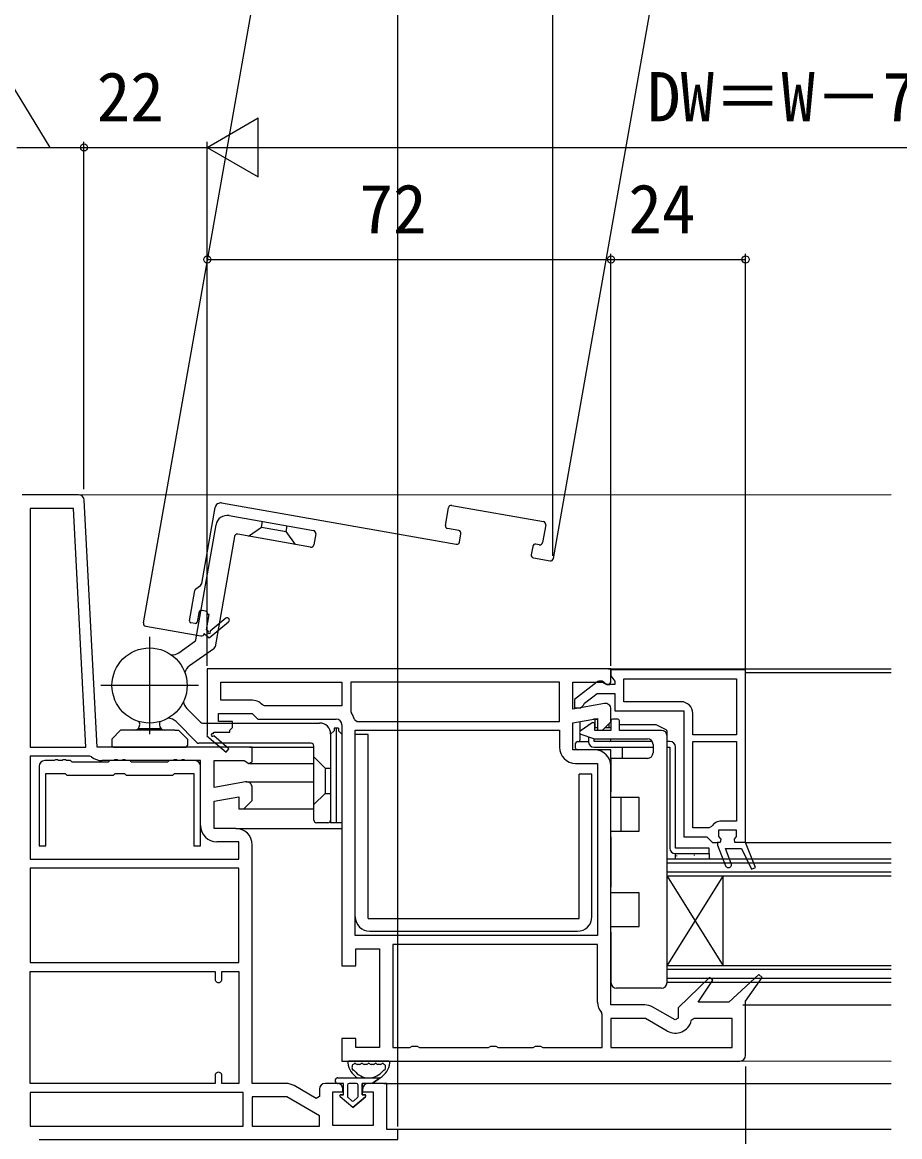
# Model space of a CAD drawing. Units: millimetres, scale not verified. Extents: x -525 to 525, y -783 to 778.
# Drawn here: x -353.5 to -197, y -509.1 to -310.3 of the extents above; entities that cross this region are included whole.
import ezdxf
from ezdxf.enums import TextEntityAlignment as Align

# ---------------------------------------------------------------- set-up
doc = ezdxf.new("R2010")
doc.units = ezdxf.units.MM
doc.header["$LTSCALE"] = 4
for name, color, linetype in [('0-2_YKK_11', 7, 'Continuous'), ('0-4_YKK_12', 2, 'Continuous'), ('0-5_YKK_13', 4, 'Continuous'), ('0-7_YKK_D', 6, 'Continuous')]:
    doc.layers.add(name, color=color, linetype=linetype)
doc.styles.add('ＭＳ ゴシック', font='')
doc.styles.get('ＭＳ ゴシック').set_extended_font_data('MS Gothic')

msp = doc.modelspace()

# ---------------------------------------------------------------- linework, layer by layer
at = {"layer": '0-2_YKK_11'}
for p, q in [((-343.441, -394.6), (-353.492, -394.6)), ((-250.892, -485.1), (-250.892, -474.8)), ((-319.092, -498.2), (-319.092, -499.6)), ((-297.292, -499.6), (-299.492, -499.6))]:
    msp.add_line(p, q, dxfattribs=at)
for points in [[(-313.666, -445.815), (-319.292, -446.807), (-319.292, -442), (-313.936, -442), (-313.068, -442.542), (-312.492, -442.223), (-312.492, -439.6), (-340.134, -439.6), (-342.442, -395.548)], [(-248.492, -425.6), (-320.492, -425.6), (-320.492, -437.466), (-320.569, -437.6), (-317.151, -440.505), (-316.632, -439.895), (-319.352, -437.584)], [(-249.665, -431.815), (-255.292, -432.807), (-255.292, -428), (-249.935, -428), (-249.256, -428.424), (-248.792, -428.458), (-248.492, -428), (-248.492, -427.1), (-248.492, -425.6)], [(-224.492, -456.601), (-224.492, -425.801), (-248.492, -425.801), (-248.492, -426.901), (-248.142, -427.378), (-247.792, -427.855), (-247.792, -428.401), (-249.192, -428.401), (-249.592, -428.201)], [(-246.192, -427.401), (-226.092, -427.401), (-226.092, -437.401), (-233.892, -437.401), (-233.892, -433.601)], [(-235.992, -431.501), (-246.192, -431.501), (-246.192, -427.401)], [(-318.092, -428), (-296.492, -428), (-296.491, -432.2), (-310.29, -432.2), (-310.644, -432.053)], [(-312.699, -431.2), (-318.091, -431.2), (-318.092, -428)], [(-257.692, -428), (-294.892, -428), (-294.892, -433.233), (-294.789, -433.536)], [(-294.229, -434.641), (-293.749, -435), (-257.692, -435), (-257.692, -428)], [(-251.009, -428.014), (-254.992, -431.126), (-254.992, -432.601), (-253.891, -432.601), (-253.391, -432.126), (-253.2, -431.756), (-250.953, -430.001), (-247.792, -430.001), (-247.792, -433.101), (-235.492, -433.101), (-235.492, -455.601), (-231.392, -455.601), (-230.892, -456.101), (-230.392, -456.601), (-229.492, -456.601), (-229.492, -457.101), (-228.054, -460.753)], [(-251.392, -440.1), (-255.292, -440.1), (-255.292, -435.244), (-250.892, -434.468), (-250.892, -436.6), (-249.992, -436.6), (-248.492, -435.1), (-248.492, -432.8)], [(-319.418, -437.206), (-319.241, -436.9), (-316.492, -436.9), (-316.492, -436.6), (-315.992, -436.1), (-315.992, -435), (-318.492, -435), (-318.492, -433.6), (-312.492, -433.6), (-311.492, -434.6), (-297.491, -434.6)], [(-296.491, -435.6), (-296.492, -478.6), (-293.992, -478.6), (-293.992, -475.6), (-289.792, -475.6), (-289.792, -493.2), (-293.992, -493.2), (-293.992, -491.6), (-296.492, -491.6), (-296.492, -495.6), (-225.492, -495.6)], [(-250.892, -473.2), (-294.092, -473.2), (-294.092, -436.6), (-257.692, -436.6), (-257.692, -439.6)], [(-233.892, -454.001), (-233.892, -438.601), (-226.092, -438.601), (-226.092, -452.801), (-228.792, -452.801)], [(-341.127, -441.318), (-341.45, -441.2), (-352.092, -441.2), (-352.092, -459.6)], [(-350.492, -443), (-350.492, -457.2), (-349.292, -457.2), (-349.292, -444.3), (-345.845, -444.3), (-345.545, -444.6), (-337.239, -444.6), (-336.939, -444.3), (-335.245, -444.3), (-334.945, -444.6), (-326.639, -444.6), (-326.339, -444.3), (-322.892, -444.3), (-322.892, -457.2), (-321.692, -457.2), (-321.692, -443)], [(-322.692, -442), (-324.405, -442), (-324.598, -441.85), (-324.986, -441.85), (-325.179, -442), (-325.805, -442), (-325.998, -441.85), (-326.386, -441.85), (-326.579, -442), (-327.292, -442), (-327.592, -442.3), (-333.992, -442.3), (-334.292, -442), (-335.005, -442), (-335.198, -441.85), (-335.586, -441.85), (-335.779, -442), (-336.405, -442), (-336.598, -441.85), (-336.986, -441.85), (-337.179, -442), (-337.892, -442), (-338.192, -442.3), (-344.592, -442.3), (-344.892, -442), (-345.605, -442), (-345.798, -441.85), (-346.186, -441.85), (-346.379, -442), (-347.005, -442), (-347.198, -441.85), (-347.586, -441.85), (-347.779, -442), (-349.492, -442)], [(-321.692, -453.6), (-321.692, -442), (-339.259, -442)], [(-254.792, -442.5), (-250.892, -442.5), (-250.892, -473.2)], [(-242.465, -485.6), (-248.492, -485.6), (-248.492, -443)], [(-315.392, -454.1), (-319.292, -454.1), (-319.292, -449.244), (-314.892, -448.468), (-314.892, -450.6), (-313.992, -450.6), (-312.492, -449.1), (-312.492, -446.8)], [(-230.562, -453.77), (-230.983, -454.001), (-233.892, -454.001)], [(-227.03, -460.349), (-228.073, -457.701), (-225.238, -457.701), (-223.445, -461.389), (-222.715, -461.067), (-224.492, -456.601), (-226.392, -456.601), (-226.467, -456.01), (-226.092, -455.526), (-226.092, -454.401), (-229.292, -454.401), (-229.292, -455.526), (-228.917, -456.01), (-228.992, -456.601), (-229.492, -456.601), (-229.492, -457.101), (-228.054, -460.753)], [(-352.092, -459.6), (-314.892, -459.6), (-314.892, -456.5), (-318.792, -456.5)], [(-306.465, -499.6), (-312.492, -499.6), (-312.492, -457)], [(-227.03, -460.349), (-228.073, -457.701), (-225.238, -457.701), (-223.445, -461.389), (-222.715, -461.067), (-224.492, -456.601)], [(-250.892, -474.8), (-287.392, -474.8), (-287.392, -493.2), (-284.358, -493.2), (-283.925, -492.95), (-283.058, -492.95), (-282.625, -493.2), (-270.358, -493.2), (-269.925, -492.95), (-269.058, -492.95), (-268.625, -493.2), (-262.358, -493.2), (-261.925, -492.95), (-261.058, -492.95), (-260.625, -493.2), (-250.092, -493.2), (-250.092, -487.291), (-250.209, -486.969)], [(-319.092, -499.6), (-352.092, -499.6), (-352.092, -479.6), (-319.092, -479.6), (-319.092, -481)], [(-317.892, -481), (-317.892, -479.6), (-314.892, -479.6), (-314.892, -499.6), (-317.892, -499.6), (-317.892, -498.2)], [(-224.492, -494.6), (-224.492, -484.89), (-221.54, -480.695), (-222.131, -480.177), (-227.492, -485.1), (-232.957, -485.1), (-230.336, -481.188), (-230.941, -480.684), (-236.492, -486.087), (-236.492, -487.945), (-237.058, -488.273), (-241.015, -485.989)], [(-248.492, -493.2), (-226.892, -493.2), (-226.892, -488), (-233.679, -488), (-234.166, -488.387)], [(-238.442, -490.245), (-242.331, -488), (-248.492, -488), (-248.492, -493.2)], [(-350.492, -509.6), (-286.492, -509.6), (-286.492, -507.8), (-288.492, -507.8), (-288.492, -499.6), (-291.792, -499.6)], [(-300.492, -500.6), (-300.492, -501.945), (-301.059, -502.273), (-305.015, -499.989)], [(-292.792, -500.6), (-292.792, -501.1), (-290.892, -501.1), (-290.892, -507.1), (-298.092, -507.1), (-298.092, -501.1), (-296.292, -501.1), (-296.292, -500.6)]]:
    msp.add_lwpolyline(points, dxfattribs=at)
for points in [[(-342.136, -439.6), (-344.369, -397), (-352.092, -397), (-352.092, -439.6)], [(-352.092, -478), (-314.892, -478), (-314.892, -461.2), (-352.092, -461.2)], [(-314.092, -501.2), (-352.092, -501.2), (-352.092, -507.2), (-314.092, -507.2)], [(-312.492, -507.2), (-300.492, -507.2), (-300.492, -505.371), (-306.331, -502), (-312.492, -502)]]:
    msp.add_lwpolyline(points, close=True, dxfattribs=at)
for centre, radius, start, end in [((-343.441, -395.6), 1, 3.00003, 90), ((-250.392, -428.801), 1, 36.86989, 128.08672), ((-312.699, -434.1), 2.9, 44.90088, 89.99999), ((-249.492, -432.8), 1, 360, 99.99998), ((-235.992, -433.601), 2.1, 0.00001, 89.99999), ((-297.491, -435.6), 1, 0.00001, 89.99999), ((-297.491, -435.6), 3.4, 16.3827, 37.37008), ((-319.543, -437.422), 0.25, 59.99997, 319.64296), ((-339.259, -439.1), 2.9, 229.88081, 270.00001), ((-254.792, -439.6), 2.9, 180.00001, 269.99999), ((-251.392, -443), 2.9, 0.00001, 89.99999), ((-349.492, -443), 1, 90.00001, 179.99999), ((-322.692, -443), 1, 0.00001, 89.99999), ((-313.492, -446.8), 1, 360, 99.99998), ((-228.792, -454.901), 2.1, 90.00001, 147.42104), ((-318.792, -453.6), 2.9, 180.00001, 269.99999), ((-315.392, -457), 2.9, 0.00001, 89.99999), ((-227.542, -460.551), 0.55, 201.49833, 21.49835), ((-227.542, -460.551), 0.55, 201.49833, 21.49835), ((-318.492, -481), 0.6, 179.99999, 0.00001), ((-247.992, -485.1), 2.9, 179.99998, 220.11918), ((-242.465, -488.5), 2.9, 60.00001, 90.00002), ((-236.992, -487.734), 2.9, 239.99998, 346.9794), ((-225.492, -494.6), 1, 270.00001, 359.99999), ((-318.492, -498.2), 0.6, 359.99999, 180.00001), ((-306.465, -502.5), 2.9, 60.00001, 90.00002), ((-299.492, -500.6), 1, 90.00001, 179.99999), ((-297.292, -500.6), 1, 0.00001, 89.99999), ((-291.792, -500.6), 1, 90.00001, 179.99999)]:
    msp.add_arc(centre, radius, start, end, dxfattribs=at)
at = {"layer": '0-4_YKK_12'}
for p, q in [((-258.766, -405.963), (-226.862, -225.011)), ((-198.492, -394.614), (-343.253, -394.618)), ((-321.495, -410.431), (-319.1, -396.847)), ((-317.941, -396.036), (-276.087, -403.416)), ((-278.028, -400.028), (-277.473, -396.877)), ((-276.893, -396.471), (-260.545, -399.353)), ((-275.653, -400.954), (-277.623, -400.607)), ((-275.508, -403.011), (-275.247, -401.534)), ((-260.14, -399.933), (-260.696, -403.084)), ((-261.275, -403.49), (-261.866, -403.385)), ((-262.445, -403.791), (-262.705, -405.268)), ((-262.3, -405.848), (-259.345, -406.368)), ((-322.52, -411.327), (-321.701, -410.754)), ((-323.679, -417.059), (-322.725, -411.65)), ((-320.835, -415.327), (-321.426, -415.223)), ((-322.648, -417.546), (-323.436, -417.407)), ((-322.005, -415.628), (-322.3, -417.303)), ((-317.209, -416.617), (-319.957, -418.894)), ((-331.465, -418.022), (-321.617, -419.759)), ((-248.992, -425.601), (-198.492, -425.6)), ((-224.492, -426.301), (-198.492, -426.301)), ((-312.992, -439.6), (-301.492, -439.6)), ((-312.992, -442.5), (-301.492, -442.5)), ((-313.492, -445.8), (-301.492, -445.8)), ((-314.199, -450.6), (-301.492, -450.6)), ((-315.392, -454.1), (-296.491, -454.1)), ((-224.492, -456.601), (-198.492, -456.601)), ((-238.492, -481.596), (-238.492, -459.596)), ((-198.492, -459.596), (-238.492, -459.596)), ((-198.492, -460.296), (-238.492, -460.296)), ((-198.492, -461.896), (-238.492, -461.896)), ((-238.492, -478.596), (-228.492, -462.596)), ((-198.492, -462.596), (-238.492, -462.596)), ((-198.492, -478.596), (-238.492, -478.596)), ((-198.492, -479.296), (-238.492, -479.296)), ((-198.492, -480.896), (-238.492, -480.896)), ((-198.492, -481.596), (-238.492, -481.596)), ((-224.987, -485.593), (-198.492, -485.594)), ((-225.356, -495.591), (-198.492, -495.594)), ((-288.992, -499.6), (-198.492, -499.6)), ((-198.492, -507.8), (-286.992, -507.8))]:
    msp.add_line(p, q, dxfattribs=at)
for points in [[(-331.87, -417.443), (-297.941, -225.011), (-296.951, -219.393), (-287.522, -165.921)], [(-321.037, -419.353), (-320.153, -420.095), (-316.699, -417.233)], [(-320.341, -418.893), (-320.612, -418.666), (-320.134, -415.958), (-320.43, -415.906)], [(-238.492, -462.596), (-228.492, -478.596), (-228.492, -462.596)]]:
    msp.add_lwpolyline(points, dxfattribs=at)
for centre, radius, start, end in [((-318.115, -397.021), 1, 80, 170), ((-276.98, -396.963), 0.5, 80, 170), ((-260.632, -399.846), 0.5, 350, 80), ((-277.536, -400.115), 0.5, 170, 260), ((-275.74, -401.447), 0.5, 350, 80), ((-276, -402.924), 0.5, 260, 350), ((-261.953, -403.878), 0.5, 80, 170), ((-261.188, -402.997), 0.5, 260, 350), ((-262.213, -405.355), 0.5, 170, 260), ((-259.259, -405.876), 0.5, 260, 350), ((-322.233, -411.737), 0.5, 125, 170), ((-321.987, -410.344), 0.5, 305, 350), ((-321.513, -415.715), 0.5, 80, 170), ((-320.922, -415.819), 0.5, 350, 80), ((-331.378, -417.53), 0.5, 170, 260), ((-323.384, -417.112), 0.3, 170, 260), ((-322.596, -417.25), 0.3, 260, 350), ((-316.954, -416.925), 0.4, 309.64297, 129.64297), ((-321.53, -419.266), 0.5, 260, 350), ((-320.15, -419.054), 0.25, 140, 39.64297)]:
    msp.add_arc(centre, radius, start, end, dxfattribs=at)
at = {"layer": '0-5_YKK_13'}
for p, q in [((-316.615, -398.301), (-301.547, -400.958)), ((-322.552, -420.457), (-318.932, -399.923)), ((-310.83, -400.337), (-306.399, -401.118)), ((-301.142, -401.537), (-301.489, -403.507)), ((-315.647, -402.026), (-319.119, -421.715)), ((-302.068, -403.912), (-315.068, -401.62)), ((-330.792, -419.9), (-330.792, -437.3)), ((-325.594, -422.765), (-322.758, -420.78)), ((-319.324, -422.038), (-323.652, -425.068)), ((-322.092, -428.6), (-339.492, -428.6)), ((-324.143, -432.705), (-321.695, -435.153)), ((-322.338, -438.753), (-326.074, -435.017)), ((-321.342, -435.3), (-300.492, -435.3)), ((-253.992, -436.747), (-253.992, -435.016)), ((-251.864, -435.255), (-253.966, -436.727)), ((-251.292, -434.601), (-251.638, -434.601)), ((-251.292, -434.601), (-250.922, -434.601)), ((-251.292, -436.101), (-251.292, -434.601)), ((-248.792, -436.101), (-248.792, -435.401)), ((-248.492, -434.901), (-248.492, -436.601)), ((-247.292, -434.601), (-248.192, -434.601)), ((-246.992, -436.601), (-246.992, -434.901)), ((-337.542, -438.2), (-335.963, -436.6)), ((-326.291, -436.6), (-335.963, -436.6)), ((-328.749, -436.307), (-332.834, -436.307)), ((-326.291, -436.6), (-325.62, -436.6)), ((-324.042, -438.2), (-325.62, -436.6)), ((-298.492, -437.3), (-298.492, -452.6)), ((-298.492, -437.3), (-298.492, -453.1)), ((-297.092, -436.2), (-297.892, -436.2)), ((-297.492, -436.2), (-297.492, -453.1)), ((-296.492, -437.3), (-296.492, -453.1)), ((-294.092, -469.85), (-294.092, -437.35)), ((-292.492, -437.35), (-294.092, -437.35)), ((-291.792, -437.35), (-294.092, -437.35)), ((-291.792, -470.15), (-291.792, -437.35)), ((-253.992, -438.301), (-253.992, -437.199)), ((-253.897, -437.255), (-251.622, -438.083)), ((-252.492, -435.601), (-252.492, -435.695)), ((-252.357, -435.601), (-252.492, -435.601)), ((-251.392, -436.601), (-251.392, -435.501)), ((-248.492, -436.601), (-251.392, -436.601)), ((-251.292, -436.101), (-250.892, -436.101)), ((-249.492, -436.101), (-248.792, -436.101)), ((-248.792, -436.101), (-248.492, -436.101)), ((-240.562, -435.601), (-246.992, -435.601)), ((-239.492, -436.601), (-246.992, -436.601)), ((-238.657, -436.518), (-240.428, -435.633)), ((-238.492, -437.601), (-238.492, -436.786)), ((-337.541, -438.2), (-337.541, -439.3)), ((-324.042, -438.2), (-324.042, -439.3)), ((-301.992, -438.9), (-321.984, -438.9)), ((-254.792, -439.801), (-254.792, -438.901)), ((-254.492, -438.601), (-252.492, -438.601)), ((-252.492, -437.767), (-252.492, -438.601)), ((-251.52, -438.101), (-241.992, -438.101)), ((-251.492, -438.601), (-251.492, -438.101)), ((-241.125, -438.601), (-251.492, -438.601)), ((-248.492, -438.301), (-248.492, -438.101)), ((-240.992, -439.101), (-240.992, -440.601)), ((-238.492, -481.601), (-238.492, -437.601)), ((-237.992, -438.601), (-238.492, -438.601)), ((-337.241, -439.6), (-324.342, -439.6)), ((-301.492, -452.6), (-301.492, -439.4)), ((-248.492, -440.101), (-254.492, -440.101)), ((-251.492, -439.601), (-240.992, -439.601)), ((-248.492, -441.601), (-248.492, -440.101)), ((-246.492, -439.601), (-246.492, -441.601)), ((-246.492, -439.601), (-240.992, -439.601)), ((-238.492, -439.601), (-237.992, -439.601)), ((-237.992, -439.601), (-237.992, -457.601)), ((-236.992, -457.601), (-236.992, -439.601)), ((-299.492, -443.35), (-299.492, -447.85)), ((-248.492, -441.601), (-248.492, -447.601)), ((-241.992, -441.601), (-248.492, -441.601)), ((-251.892, -444.45), (-254.192, -444.45)), ((-254.192, -470.15), (-254.192, -444.45)), ((-251.892, -469.85), (-251.892, -444.45)), ((-246.742, -448.601), (-246.742, -454.601)), ((-243.492, -454.601), (-243.492, -448.601)), ((-298.992, -453.1), (-300.992, -453.1)), ((-296.492, -453.1), (-298.492, -453.1)), ((-248.492, -454.601), (-243.492, -454.601)), ((-248.492, -455.601), (-248.492, -454.601)), ((-248.492, -455.601), (-248.492, -464.601)), ((-230.992, -457.601), (-236.992, -457.601)), ((-236.992, -458.601), (-230.992, -458.601)), ((-236.81, -458.924), (-236.81, -459.024)), ((-233.635, -458.824), (-233.635, -458.924)), ((-230.992, -458.601), (-230.992, -457.601)), ((-243.492, -471.601), (-243.492, -465.601)), ((-291.792, -470.15), (-254.192, -470.15)), ((-291.492, -472.45), (-254.492, -472.45)), ((-248.492, -471.601), (-243.492, -471.601)), ((-248.492, -472.601), (-248.492, -471.601)), ((-248.492, -472.601), (-248.492, -481.601)), ((-239.492, -482.601), (-247.492, -482.601)), ((-288.228, -495.6), (-295.156, -495.6)), ((-293.324, -496.2), (-293.756, -496.2)), ((-292.092, -496.2), (-292.524, -496.2)), ((-290.86, -496.2), (-291.292, -496.2)), ((-289.628, -496.2), (-290.06, -496.2)), ((-297.193, -498.6), (-289.643, -498.6)), ((-296.192, -499.6), (-297.192, -499.6)), ((-296.192, -499.6), (-297.192, -499.6)), ((-296.192, -501.6), (-296.192, -499.6)), ((-296.192, -501.6), (-296.192, -499.6)), ((-295.492, -499.9), (-295.492, -501.9)), ((-295.492, -499.9), (-295.492, -501.9)), ((-293.892, -499.6), (-295.192, -499.6)), ((-293.892, -499.6), (-295.192, -499.6)), ((-293.592, -501.9), (-293.592, -499.9)), ((-293.592, -501.9), (-293.592, -499.9)), ((-292.892, -499.6), (-292.892, -501.6)), ((-291.092, -499.6), (-292.892, -499.6)), ((-292.892, -501.6), (-292.892, -499.6)), ((-291.092, -499.6), (-292.892, -499.6)), ((-294.542, -503.9), (-296.821, -501.956)), ((-294.542, -503.9), (-296.821, -501.956)), ((-296.69, -501.6), (-296.192, -501.6)), ((-296.192, -501.6), (-296.69, -501.6)), ((-295.387, -502.128), (-294.737, -502.682)), ((-294.737, -502.682), (-295.387, -502.128)), ((-292.263, -501.956), (-294.542, -503.9)), ((-294.542, -503.9), (-292.263, -501.956)), ((-294.347, -502.682), (-293.697, -502.128)), ((-294.347, -502.682), (-293.697, -502.128)), ((-292.892, -501.6), (-292.394, -501.6)), ((-292.394, -501.6), (-292.892, -501.6))]:
    msp.add_line(p, q, dxfattribs=at)
for points in [[(-313.147, -401.959), (-310.83, -400.337), (-310.657, -399.352)], [(-304.776, -403.435), (-306.399, -401.118), (-306.225, -400.133)], [(-297.892, -436.2), (-297.892, -436.7), (-298.492, -437.3)], [(-297.092, -436.2), (-297.092, -436.7), (-296.492, -437.3)], [(-301.492, -441.35), (-299.492, -443.35), (-298.492, -443.35)], [(-301.492, -449.85), (-299.492, -447.85), (-298.492, -447.85)], [(-243.492, -448.601), (-248.492, -448.601), (-248.492, -447.601)], [(-243.492, -465.601), (-248.492, -465.601), (-248.492, -464.601)], [(-289.643, -498.6), (-291.092, -499.6), (-289.643, -498.6)]]:
    msp.add_lwpolyline(points, dxfattribs=at)
msp.add_lwpolyline([(-236.992, -459.601), (-236.992, -458.601), (-230.992, -458.601), (-230.992, -459.601)], close=True, dxfattribs=at)
msp.add_circle((-330.792, -428.6), 6.7, dxfattribs=at)
for centre, radius, start, end in [((-316.962, -400.271), 2, 80, 170), ((-301.634, -401.45), 0.5, 350, 80), ((-315.155, -402.113), 0.5, 80, 170), ((-301.981, -403.42), 0.5, 260, 350), ((-323.045, -420.37), 0.5, 305, 350), ((-326.741, -421.127), 2, 264.26693, 305), ((-319.611, -421.628), 0.5, 305, 350), ((-322.505, -426.706), 2, 125, 170.14215), ((-322.729, -431.291), 2, 184.26693, 225), ((-333.542, -435.577), 1, 0, 33.97705), ((-328.042, -435.577), 1, 146.02295, 180), ((-327.488, -436.432), 2, 45, 90.14215), ((-321.342, -434.8), 0.5, 225, 270), ((-300.492, -437.3), 2, 0, 90), ((-251.692, -435.501), 0.3, 0, 125), ((-248.192, -434.901), 0.3, 90, 180), ((-247.292, -434.901), 0.3, 0, 90), ((-333.542, -435.6), 1, 270, 0), ((-328.042, -435.6), 1, 180, 270), ((-253.794, -436.973), 0.3, 125, 250), ((-240.562, -435.901), 0.3, 63.43495, 90), ((-239.492, -437.601), 1, 0, 90), ((-238.792, -436.786), 0.3, 0, 63.43495), ((-337.241, -439.3), 0.3, 180, 269.99988), ((-324.342, -439.3), 0.3, 269.99988, 359.99988), ((-321.984, -438.4), 0.5, 225, 270), ((-301.992, -439.4), 0.5, 0, 90), ((-254.492, -438.901), 0.3, 90, 180), ((-254.292, -438.301), 0.3, 270, 0), ((-251.492, -438.601), 1, 180, 270), ((-251.52, -437.801), 0.3, 250, 270), ((-248.792, -438.301), 0.3, 270, 0), ((-241.992, -439.101), 1, 0, 90), ((-237.992, -439.601), 1, 0, 90), ((-254.492, -439.801), 0.3, 180, 270), ((-241.992, -440.601), 1, 270, 0), ((-300.992, -452.6), 0.5, 180, 270), ((-298.992, -452.6), 0.5, 270, 0), ((-236.992, -457.601), 1, 180, 270), ((-291.492, -469.85), 2.6, 180, 270), ((-254.492, -469.85), 2.6, 270, 0), ((-247.492, -481.601), 1, 180, 270), ((-239.492, -481.601), 1, 270, 0), ((-295.156, -495.9), 0.3, 90, 188.20609), ((-291.692, -495.4), 3.8, 188.20609, 237.36313), ((-294.376, -496.5), 0.3, 110.02209, 202.28177), ((-294.463, -497), 0.2, 153.36701, 266.63299), ((-291.692, -495.4), 3.2, 202.28177, 203.14776), ((-294.91, -496.776), 0.3, 333.36701, 23.14776), ((-294.581, -495.936), 0.3, 290.02209, 328.16514), ((-294.156, -496.2), 0.2, 36.8699, 148.16514), ((-293.756, -495.9), 0.3, 216.8699, 270), ((-293.324, -495.9), 0.3, 270, 323.1301), ((-292.924, -496.2), 0.2, 36.8699, 143.1301), ((-292.524, -495.9), 0.3, 216.8699, 270), ((-292.092, -495.9), 0.3, 270, 323.1301), ((-291.692, -496.2), 0.2, 36.8699, 143.1301), ((-291.292, -495.9), 0.3, 216.8699, 270), ((-290.86, -495.9), 0.3, 270, 323.1301), ((-290.46, -496.2), 0.2, 36.8699, 143.1301), ((-290.06, -495.9), 0.3, 216.8699, 270), ((-291.692, -495.4), 3.8, 302.63687, 351.79391), ((-289.628, -495.9), 0.3, 270, 323.1301), ((-289.228, -496.2), 0.2, 31.83486, 143.1301), ((-288.803, -495.936), 0.3, 211.83486, 249.97791), ((-288.921, -497), 0.2, 273.36701, 26.63299), ((-289.009, -496.5), 0.3, 337.71823, 69.97791), ((-288.474, -496.776), 0.3, 156.85224, 206.63299), ((-291.692, -495.4), 3.2, 336.85224, 337.71823), ((-288.228, -495.9), 0.3, 351.79391, 90), ((-297.193, -499.1), 0.5, 90.11462, 269.88538), ((-297.192, -499.1), 0.5, 89.88541, 270), ((-294.493, -497.499), 0.3, 36.85224, 86.63299), ((-291.692, -495.4), 3.2, 216.85224, 323.14776), ((-288.891, -497.499), 0.3, 93.36701, 143.14776), ((-297.192, -499.1), 0.5, 269.88533, 269.99998), ((-295.192, -499.9), 0.3, 90, 180), ((-295.192, -499.9), 0.3, 90, 180), ((-293.892, -499.9), 0.3, 0, 90), ((-293.892, -499.9), 0.3, 0, 90), ((-296.69, -501.802), 0.202, 90, 229.53619), ((-296.69, -501.802), 0.202, 90, 229.53619), ((-295.192, -501.9), 0.3, 180, 229.53619), ((-295.192, -501.9), 0.3, 180, 229.53619), ((-294.542, -502.454), 0.3, 229.53619, 310.46381), ((-294.542, -502.454), 0.3, 229.53619, 310.46381), ((-293.892, -501.9), 0.3, 310.46381, 0), ((-293.892, -501.9), 0.3, 310.46381, 0), ((-292.394, -501.802), 0.202, 310.46378, 89.99997), ((-292.394, -501.802), 0.202, 310.46381, 90)]:
    msp.add_arc(centre, radius, start, end, dxfattribs=at)
at = {"layer": '0-7_YKK_D'}
for p, q in [((-286.492, -507.3), (-286.492, -251.601)), ((-258.853, -405.455), (-258.853, -251.601)), ((-258.853, -404.455), (-258.853, -251.601)), ((-320.491, -332.602), (-311.398, -327.352)), ((-311.398, -337.852), (-311.398, -327.352)), ((-342.492, -393.605), (-342.492, -331.602)), ((-342.492, -393.605), (-342.492, -331.602)), ((-320.492, -425.098), (-320.492, -331.602)), ((-320.491, -423.102), (-320.491, -331.602)), ((-354.49, -332.602), (-342.492, -332.602)), ((-342.492, -332.602), (-320.492, -332.602)), ((-320.491, -332.602), (-311.398, -337.852)), ((-320.491, -332.602), (-302.305, -332.602)), ((-309.991, -332.602), (-83.992, -332.602)), ((-320.492, -425.098), (-320.492, -351.602)), ((-248.492, -425.098), (-248.492, -351.602)), ((-248.492, -425.098), (-248.492, -351.602)), ((-224.492, -431.548), (-224.492, -351.602)), ((-320.492, -352.602), (-248.492, -352.602)), ((-248.492, -352.602), (-224.492, -352.602)), ((-224.491, -496.6), (-224.491, -651.1))]:
    msp.add_line(p, q, dxfattribs=at)
msp.add_lwpolyline([(-348.491, -332.602), (-360.779, -312.602), (-379.506, -312.602)], dxfattribs=at)
for centre in [(-342.492, -332.602), (-320.492, -352.602), (-248.492, -352.602), (-248.492, -352.602), (-224.492, -352.602)]:
    msp.add_circle(centre, 0.637, dxfattribs=at)

# ---------------------------------------------------------------- texts
at = {"layer": '0-7_YKK_D', "style": 'ＭＳ ゴシック'}
for s, p in [('22', (-340.219, -330.602)), ('DW＝W－70', (-242.06, -330.602)), ('72', (-293.356, -350.602)), ('24', (-245.39, -350.602))]:
    msp.add_text(s, height=8.798, dxfattribs=at).set_placement(p, align=Align.BOTTOM_LEFT)

doc.saveas('drawing.dxf')
